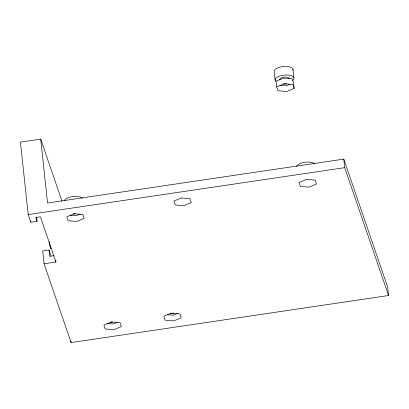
<?xml version="1.0" encoding="UTF-8"?>
<svg xmlns="http://www.w3.org/2000/svg" width="409" height="409" viewBox="0 0 409 409"><rect width="100%" height="100%" fill="white"/><g stroke="black" fill="none" stroke-linecap="round" stroke-linejoin="round"><path stroke-width="0.61" d="M276.714 86.907L284.137 83.784L292.864 84.53L294.168 88.39L286.745 91.514L278.018 90.767L276.714 86.907L276.106 81.202L283.524 78.083L292.251 78.825L293.56 82.69L294.168 88.39M290.134 84.126L286.136 85.808L279.904 85.276M80.19 214.086L76.192 215.763L69.959 215.236M117.322 322.328L113.329 324.005L107.092 323.478M177.194 313.524L173.196 315.206L167.588 314.726M62.025 201.254L40.721 139.142L20.45 142.143L28.19 214.577L30.813 222.215L37.05 221.289L36.575 216.847M51.079 255.973L49.019 249.955L42.679 250.896L44.06 263.79L71.084 342.563L388.55 295.513L387.635 286.954L343.78 159.111L47.546 203.017L40.721 139.142M28.19 214.577L344.69 167.664L388.55 295.513M54.008 255.691L49.699 256.331L49.019 249.955M44.06 263.79L55.941 262.026L55.747 260.252M55.941 262.026L40.435 216.831L35.757 217.527L37.05 221.289M343.78 159.111L344.69 167.664M292.967 69.152L293.882 77.71M275.17 80.481L274.255 71.928A9.494 4.013 -6.1 0 1 283.514 66.519A9.494 4.013 -6.1 0 1 292.992 70.205M70.885 340.717L71.084 342.563M30.675 220.947L30.813 222.215M51.064 248.253A8.037 0.7 81.6 0 1 49.136 241.591M296.576 166.504A9.494 4.013 -6.1 0 1 304.628 162.291A9.494 4.013 -6.1 0 1 314.649 163.825M75.553 213.841A4.744 2.004 -6.1 0 1 73.124 213.927M64.29 200.834A9.494 4.013 -6.1 0 1 72.342 196.622A9.494 4.013 -6.1 0 1 82.362 198.155M112.685 322.082A4.744 2.004 -6.1 0 1 110.261 322.169M173.743 313.033A4.744 2.004 -6.1 0 1 170.129 313.366M286.683 83.635A4.744 2.004 -6.1 0 1 283.069 83.968M275.835 81.437A9.494 4.013 -6.1 0 1 285.257 75.011A9.494 4.013 -6.1 0 1 292.547 80.522M279.848 79.786A4.744 2.004 -6.1 0 1 284.48 77.081A4.744 2.004 -6.1 0 1 289.214 78.927M74.193 213.743L66.769 216.862L68.078 220.727L76.805 221.468L84.223 218.345L82.92 214.485L74.193 213.743M181.274 197.971L173.851 201.09L175.159 204.955L183.886 205.696L191.305 202.573L190.001 198.713L181.274 197.971M306.479 179.413L299.056 182.532L300.359 186.397L309.086 187.138L316.51 184.019L315.206 180.154L306.479 179.413M111.325 321.985L103.906 325.104L105.21 328.969L113.937 329.71L121.361 326.586L120.052 322.727L111.325 321.985M171.197 313.182L163.774 316.3L165.083 320.165L173.81 320.907L181.228 317.788L179.924 313.923L171.197 313.182"/></g></svg>
